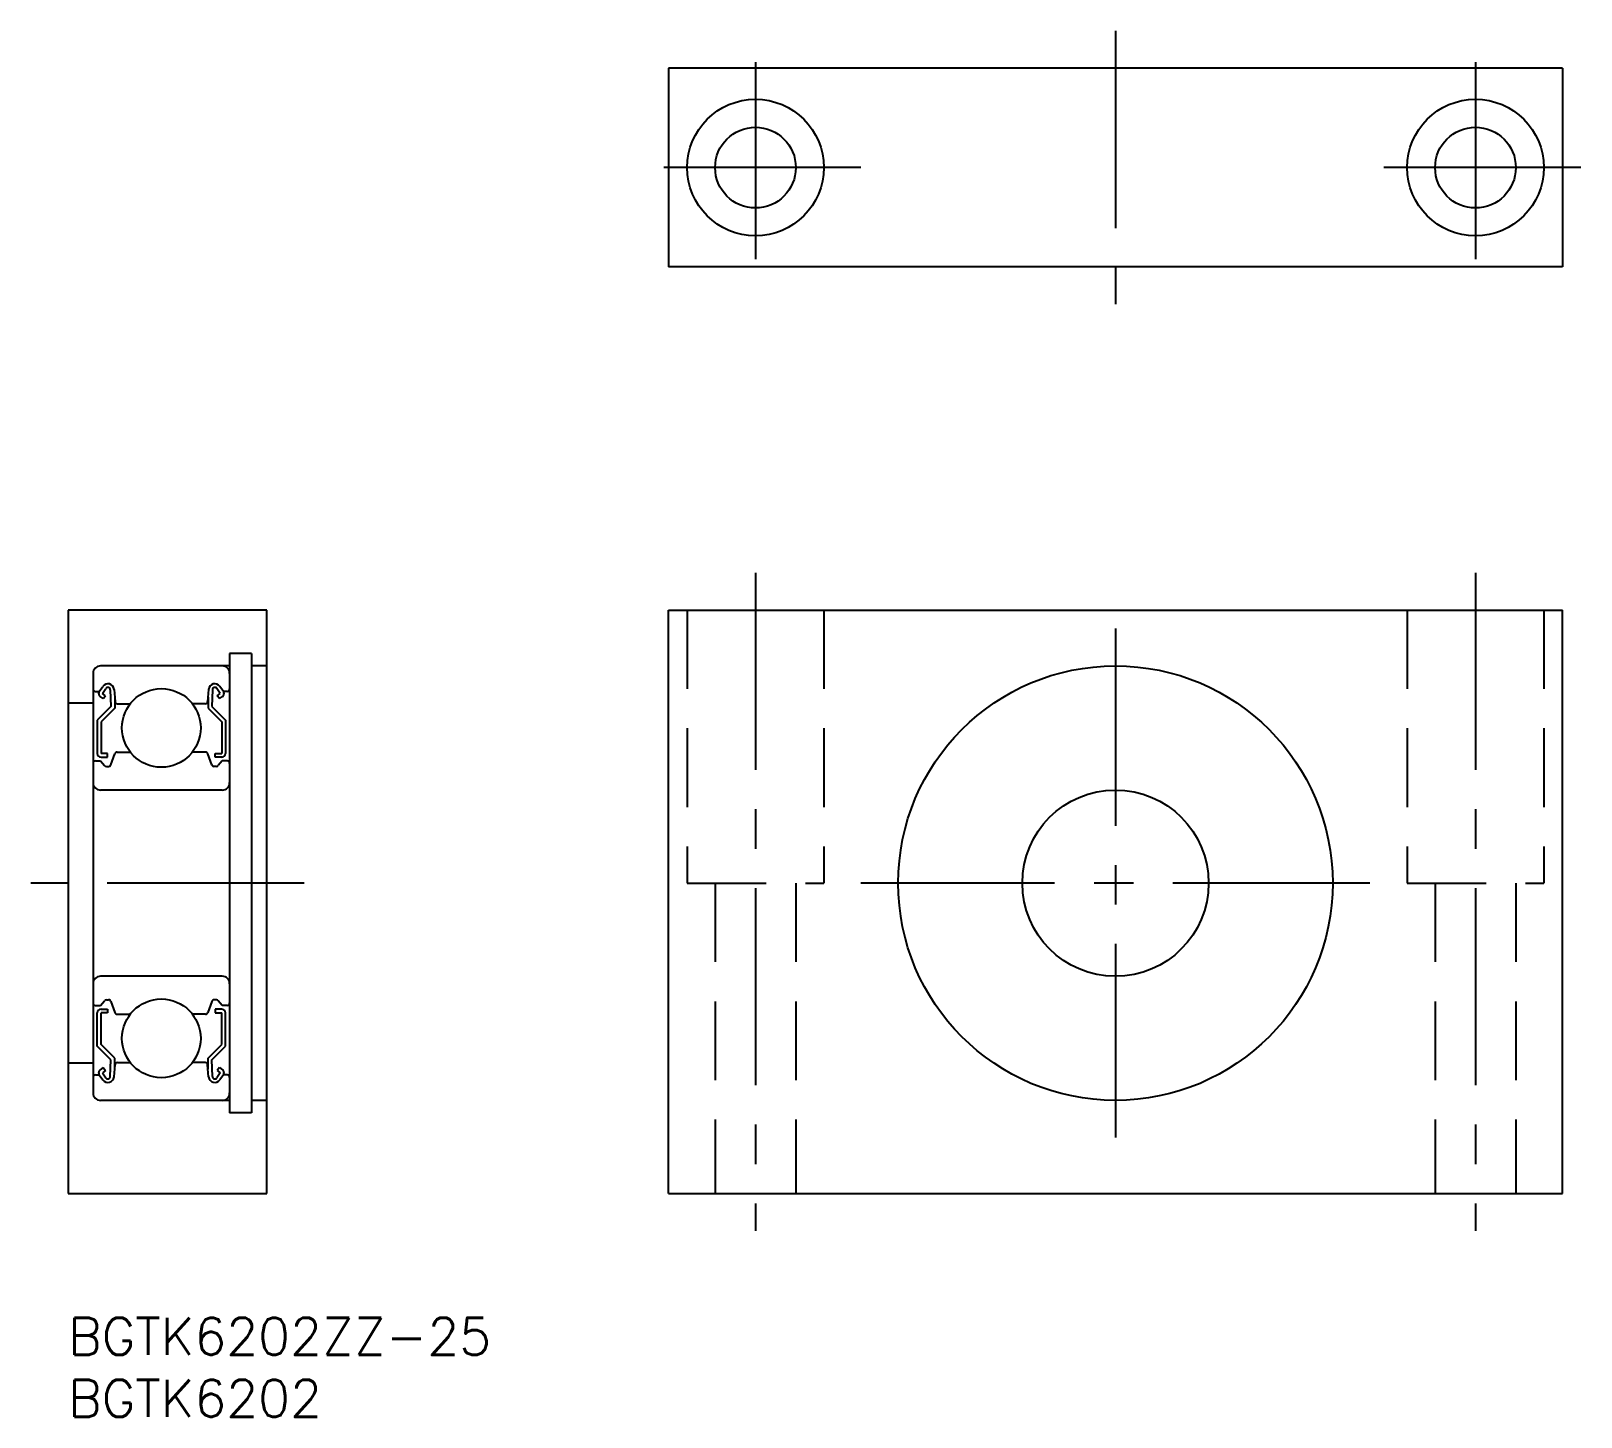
# Model space of a CAD drawing. Extents: x -3 to 122, y -8 to 104.
import ezdxf

# ---------------------------------------------------------------- set-up
doc = ezdxf.new("R2010")
doc.units = 0
doc.header["$LTSCALE"] = 0.5
doc.linetypes.add('CENTER', pattern=[50.8, 31.75, -6.35, 6.35, -6.35])
doc.linetypes.add('DASHED', pattern=[19.05, 12.7, -6.35])
for name, color, linetype in [('MSM_CENTER', 1, 'CENTER'), ('MSM_CONTINUOUS', 7, 'CONTINUOUS'), ('MSM_DASHED', 4, 'DASHED'), ('MSM_PART_NUMBER', 7, 'CONTINUOUS')]:
    doc.layers.add(name, color=color, linetype=linetype)
doc.styles.get("Standard").update_dxf_attribs({"font": 'txt.shx', "height": 3, "bigfont": 'bigfont.shx'})

# ---------------------------------------------------------------- blocks, each defined once
blk = doc.blocks.new('*U6')
at = {"layer": 'MSM_PART_NUMBER'}
blk.add_text('BGTK6202ZZ-25', height=3, dxfattribs=at).set_placement((0, -3))
blk = doc.blocks.new('*U7')
at = {"layer": 'MSM_PART_NUMBER'}
blk.add_text('BGTK6202', height=3, dxfattribs=at).set_placement((0, -8))

msp = doc.modelspace()

# ---------------------------------------------------------------- linework, layer by layer
at = {"layer": 'MSM_CENTER'}
for p, q in [((84.36, 103.64), (84.36, 81.64)), ((55.36, 101.14), (55.36, 84.14)), ((113.36, 101.14), (113.36, 84.14)), ((63.86, 92.64), (46.86, 92.64)), ((121.86, 92.64), (104.86, 92.64)), ((55.36, 60), (55.36, 7)), ((113.36, 60), (113.36, 7)), ((84.36, 55.5), (84.36, 14.5)), ((19, 35), (-3, 35)), ((104.86, 35), (63.86, 35))]:
    msp.add_line(p, q, dxfattribs=at)
at = {"layer": 'MSM_CONTINUOUS'}
for p, q in [((48.36, 100.64), (48.36, 84.64)), ((120.36, 100.64), (48.36, 100.64)), ((120.36, 100.64), (120.36, 84.64)), ((120.36, 84.64), (48.36, 84.64)), ((0, 57), (0, 10)), ((16, 57), (0, 57)), ((16, 10), (16, 57)), ((48.36, 10), (48.36, 57)), ((48.36, 57), (120.36, 57)), ((120.36, 10), (120.36, 57)), ((13, 52.5), (2.6, 52.5)), ((13, 53.5), (13, 16.5)), ((14.75, 53.5), (13, 53.5)), ((14.75, 53.5), (14.75, 16.5)), ((16, 52.5), (14.75, 52.5)), ((2, 51.9), (2, 18.1)), ((2.2, 50.45), (2.5, 50.45)), ((2.5, 50.45), (2.78, 50.85)), ((2.82, 49.86), (2.57, 50.03)), ((2.75, 50.28), (3.03, 50.68)), ((2.99, 50.1), (2.75, 50.28)), ((2.82, 49.86), (2.99, 50.1)), ((3.39, 50.57), (3.44, 49.22)), ((3.69, 50.6), (3.77, 49.63)), ((3.74, 49.97), (3.74, 49.1)), ((11.31, 50.6), (11.23, 49.63)), ((11.26, 49.97), (11.26, 49.1)), ((11.61, 50.57), (11.56, 49.22)), ((12.25, 50.28), (11.97, 50.68)), ((12.01, 50.1), (12.25, 50.28)), ((12.18, 49.86), (12.01, 50.1)), ((12.18, 49.86), (12.43, 50.03)), ((12.5, 50.45), (12.22, 50.85)), ((12.8, 50.45), (12.5, 50.45)), ((2, 49.5), (0, 49.5)), ((3.44, 49.22), (2.34, 48.12)), ((3.74, 49.1), (2.64, 48)), ((3.97, 49.45), (4.99, 49.45)), ((11.03, 49.45), (10.01, 49.45)), ((11.26, 49.1), (12.36, 48)), ((11.56, 49.22), (12.66, 48.12)), ((2.34, 48.12), (2.34, 45.45)), ((2.64, 48), (2.64, 45.45)), ((12.36, 48), (12.36, 45.45)), ((12.66, 48.12), (12.66, 45.45)), ((3.16, 45.45), (2.64, 45.45)), ((2.64, 45.15), (3.16, 45.15)), ((3.16, 45.15), (3.16, 45.45)), ((3.43, 44.53), (3.76, 45.42)), ((3.95, 45.55), (4.99, 45.55)), ((11.05, 45.55), (10.01, 45.55)), ((11.57, 44.53), (11.24, 45.42)), ((11.84, 45.45), (12.36, 45.45)), ((11.84, 45.15), (11.84, 45.45)), ((12.36, 45.15), (11.84, 45.15)), ((2.2, 44.85), (2.6, 44.85)), ((2.6, 44.85), (2.92, 44.47)), ((3.07, 44.4), (3.25, 44.4)), ((11.93, 44.4), (11.75, 44.4)), ((12.4, 44.85), (12.08, 44.47)), ((12.8, 44.85), (12.4, 44.85)), ((12.4, 42.5), (2.6, 42.5)), ((12.4, 27.5), (2.6, 27.5)), ((2.2, 25.15), (2.6, 25.15)), ((2.6, 25.15), (2.92, 25.53)), ((3.07, 25.6), (3.25, 25.6)), ((3.43, 25.47), (3.76, 24.58)), ((11.57, 25.47), (11.24, 24.58)), ((11.93, 25.6), (11.75, 25.6)), ((12.4, 25.15), (12.08, 25.53)), ((12.8, 25.15), (12.4, 25.15)), ((2.34, 21.88), (2.34, 24.55)), ((2.64, 24.85), (3.16, 24.85)), ((2.64, 22), (2.64, 24.55)), ((3.16, 24.55), (2.64, 24.55)), ((3.16, 24.85), (3.16, 24.55)), ((3.95, 24.45), (4.99, 24.45)), ((11.05, 24.45), (10.01, 24.45)), ((12.36, 24.85), (11.84, 24.85)), ((11.84, 24.85), (11.84, 24.55)), ((11.84, 24.55), (12.36, 24.55)), ((12.36, 22), (12.36, 24.55)), ((12.66, 21.88), (12.66, 24.55)), ((3.44, 20.78), (2.34, 21.88)), ((3.74, 20.9), (2.64, 22)), ((11.26, 20.9), (12.36, 22)), ((11.56, 20.78), (12.66, 21.88)), ((2, 20.5), (0, 20.5)), ((2.82, 20.14), (2.57, 19.97)), ((2.82, 20.14), (2.99, 19.9)), ((3.39, 19.43), (3.44, 20.78)), ((3.69, 19.4), (3.77, 20.37)), ((3.74, 20.03), (3.74, 20.9)), ((3.97, 20.55), (4.99, 20.55)), ((11.03, 20.55), (10.01, 20.55)), ((11.31, 19.4), (11.23, 20.37)), ((11.26, 20.03), (11.26, 20.9)), ((11.61, 19.43), (11.56, 20.78)), ((12.18, 20.14), (12.01, 19.9)), ((12.18, 20.14), (12.43, 19.97)), ((2.2, 19.55), (2.5, 19.55)), ((2.5, 19.55), (2.78, 19.15)), ((2.99, 19.9), (2.75, 19.72)), ((2.75, 19.72), (3.03, 19.32)), ((12.25, 19.72), (11.97, 19.32)), ((12.01, 19.9), (12.25, 19.72)), ((12.5, 19.55), (12.22, 19.15)), ((12.8, 19.55), (12.5, 19.55)), ((13, 17.5), (2.6, 17.5)), ((16, 17.5), (14.75, 17.5)), ((14.75, 16.5), (13, 16.5)), ((0, 10), (16, 10)), ((48.36, 10), (120.36, 10))]:
    msp.add_line(p, q, dxfattribs=at)
for centre, radius in [((55.36, 92.64), 5.5), ((113.36, 92.64), 5.5), ((55.36, 92.64), 3.25), ((113.36, 92.64), 3.25), ((84.36, 35), 17.5), ((7.5, 47.5), 3.17), ((84.36, 35), 7.5), ((7.5, 22.5), 3.17)]:
    msp.add_circle(centre, radius, dxfattribs=at)
for centre, radius, start, end in [((2.6, 51.9), 0.6, 90, 180), ((12.4, 51.9), 0.6, 0, 90), ((2.2, 50.65), 0.2, 180, 270), ((2.75, 50.28), 0.3, 144.9356, 235.0377), ((3.19, 50.56), 0.5, 5.065, 144.9356), ((3.19, 50.57), 0.2, 2.1312, 144.9367), ((11.81, 50.56), 0.5, 35.0644, 174.935), ((11.81, 50.57), 0.2, 35.0633, 177.8688), ((12.25, 50.28), 0.3, 304.9623, 35.0644), ((12.8, 50.65), 0.2, 270, 0), ((3.97, 49.65), 0.2, 185.065, 270), ((11.03, 49.65), 0.2, 270, 354.935), ((2.64, 45.45), 0.3, 180, 270), ((3.95, 45.35), 0.2, 90, 159.9703), ((11.05, 45.35), 0.2, 20.0297, 90), ((12.36, 45.45), 0.3, 270, 0), ((2.2, 44.65), 0.2, 90, 180), ((3.07, 44.6), 0.2, 219.997, 270), ((3.25, 44.6), 0.2, 270, 339.9703), ((11.75, 44.6), 0.2, 200.0297, 270), ((11.93, 44.6), 0.2, 270, 320.003), ((12.8, 44.65), 0.2, 0, 90), ((2.6, 43.1), 0.6, 180, 270), ((12.4, 43.1), 0.6, 270, 0), ((2.6, 26.9), 0.6, 90, 180), ((12.4, 26.9), 0.6, 0, 90), ((2.2, 25.35), 0.2, 180, 270), ((3.07, 25.4), 0.2, 90, 140.003), ((3.25, 25.4), 0.2, 20.0297, 90), ((11.75, 25.4), 0.2, 90, 159.9703), ((11.93, 25.4), 0.2, 39.997, 90), ((12.8, 25.35), 0.2, 270, 0), ((2.64, 24.55), 0.3, 90, 180), ((3.95, 24.65), 0.2, 200.0297, 270), ((11.05, 24.65), 0.2, 270, 339.9703), ((12.36, 24.55), 0.3, 0, 90), ((3.97, 20.35), 0.2, 90, 174.935), ((11.03, 20.35), 0.2, 5.065, 90), ((2.2, 19.35), 0.2, 90, 180), ((2.75, 19.72), 0.3, 124.9623, 215.0644), ((3.19, 19.44), 0.5, 215.0644, 354.935), ((3.19, 19.43), 0.2, 215.0633, 357.8688), ((11.81, 19.44), 0.5, 185.065, 324.9356), ((11.81, 19.43), 0.2, 182.1312, 324.9367), ((12.25, 19.72), 0.3, 324.9356, 55.0377), ((12.8, 19.35), 0.2, 0, 90), ((2.6, 18.1), 0.6, 180, 270), ((12.4, 18.1), 0.6, 270, 0)]:
    msp.add_arc(centre, radius, start, end, dxfattribs=at)
at = {"layer": 'MSM_DASHED'}
for p, q in [((49.86, 57), (49.86, 35)), ((60.86, 57), (60.86, 35)), ((107.86, 57), (107.86, 35)), ((118.86, 57), (118.86, 35)), ((49.86, 35), (60.86, 35)), ((52.11, 35), (52.11, 10)), ((58.61, 35), (58.61, 10)), ((107.86, 35), (118.86, 35)), ((110.11, 35), (110.11, 10)), ((116.61, 35), (116.61, 10))]:
    msp.add_line(p, q, dxfattribs=at)

# ---------------------------------------------------------------- block references
at = {"layer": 'MSM_CONTINUOUS'}
for name in ['*U6', '*U7']:
    msp.add_blockref(name, (0, 0), dxfattribs=at)

doc.saveas('drawing.dxf')
